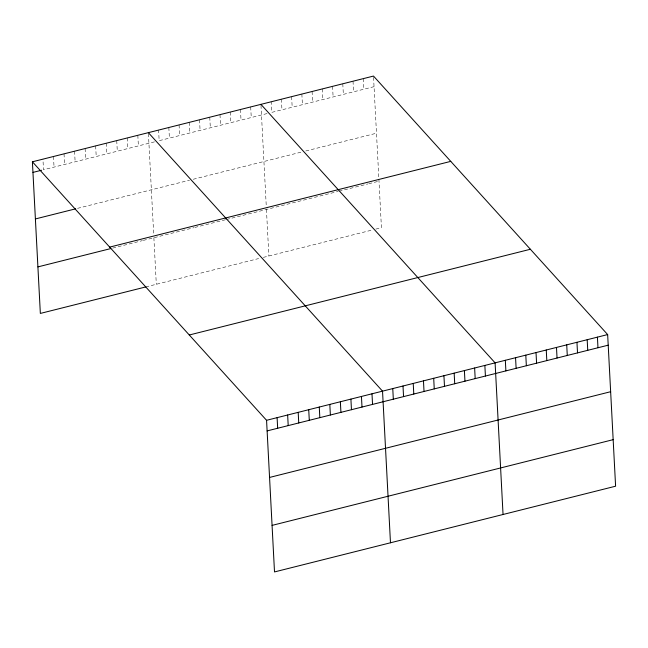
<?xml version="1.0" encoding="UTF-8"?>
<svg xmlns="http://www.w3.org/2000/svg" width="648" height="648" viewBox="0 0 648 648"><rect width="100%" height="100%" fill="white"/><g stroke="black" fill="none" stroke-linecap="round" stroke-linejoin="round"><path stroke-width="0.49" stroke-dasharray="3.24 2.43" d="M154.508 141.855L43.497 169.752L42.946 159.149M267.065 113.562L159.157 140.681L158.606 130.078M374.05 86.67L271.723 112.388L271.164 101.785M77.566 208.34L189.508 180.209M193.226 179.269L302.065 151.916M305.783 150.984L376.488 133.213M112.663 248.103L142.374 240.635M143.338 240.392L193.882 227.691M194.813 227.456L225.504 219.737M226.436 219.51L338.07 191.452M339.001 191.217L367.837 183.967M368.769 183.732L378.999 181.165M145.776 286.934L258.641 258.56M263.299 257.394L371.207 230.275M375.856 229.1L381.437 227.699L373.54 77.031M363.261 78.643L363.812 89.246M353.022 81.211L353.581 91.814M342.792 83.786L343.351 94.389M332.562 86.354L333.113 96.957M322.323 88.93L322.882 99.533M312.093 91.498L312.652 102.101M301.863 94.073L302.414 104.676M291.632 96.641L292.183 107.244M281.394 99.217L281.953 109.82M260.982 105.324L266.288 206.574M266.441 209.45L268.88 255.992M250.695 106.928L251.254 117.539M240.465 109.504L241.024 120.107M230.234 112.08L230.785 122.683M219.996 114.647L220.555 125.25M209.766 117.223L210.325 127.826M199.535 119.791L200.086 130.394M189.305 122.367L189.856 132.97M179.067 124.934L179.626 135.537M168.836 127.51L169.395 138.113M148.424 133.618L153.73 234.868M153.876 237.743L156.314 284.286M137.83 135.302L138.38 145.905M127.283 137.951L127.842 148.554M116.745 140.6L117.296 151.203M106.199 143.249L106.758 153.851M95.653 145.897L96.212 156.5M85.115 148.554L85.674 159.157M74.569 151.203L75.128 161.806M64.031 153.851L64.581 164.454M53.484 156.5L54.043 167.103"/><path stroke-width="0.97" d="M32.4 161.798L373.491 76.067L607.654 334.571L615.6 486.203L274.509 571.933L266.563 420.301L32.4 161.798L40.346 313.43L145.776 286.934M32.959 172.4L41.585 170.238M35.397 218.943L75.646 208.826M109.674 247.107L450.765 161.376M37.908 266.895L110.751 248.581M189.289 334.992L530.38 249.261M266.563 420.301L607.654 334.571M267.122 430.904L608.213 345.173M269.56 477.438L610.651 391.708M272.071 525.39L613.162 439.66M260.933 104.36L495.096 362.856L503.042 514.488M148.368 132.654L382.531 391.149L390.477 542.781M597.424 337.138L597.974 347.741M587.185 339.714L587.744 350.317M576.955 342.282L577.514 352.885M566.725 344.858L567.275 355.46M556.486 347.425L557.045 358.028M546.256 350.001L546.815 360.604M536.026 352.569L536.576 363.172M525.795 355.144L526.346 365.747M515.557 357.712L516.116 368.315M505.327 360.288L505.885 370.891M484.858 365.432L485.417 376.034M474.628 368.007L475.187 378.61M464.397 370.575L464.948 381.178M454.159 373.151L454.718 383.754M443.929 375.719L444.488 386.321M433.698 378.294L434.249 388.897M423.468 380.862L424.019 391.465M413.23 383.438L413.789 394.041M402.999 386.006L403.558 396.608M392.769 388.581L393.32 399.184M371.993 393.798L372.543 404.401M361.446 396.446L362.005 407.057M350.908 399.103L351.459 409.706M340.362 401.752L340.921 412.355M329.816 404.401L330.375 415.004M319.278 407.049L319.829 417.652M308.731 409.698L309.29 420.301M298.193 412.347L298.744 422.95M287.647 414.995L288.206 425.606M277.109 417.652L277.66 428.255"/></g></svg>
